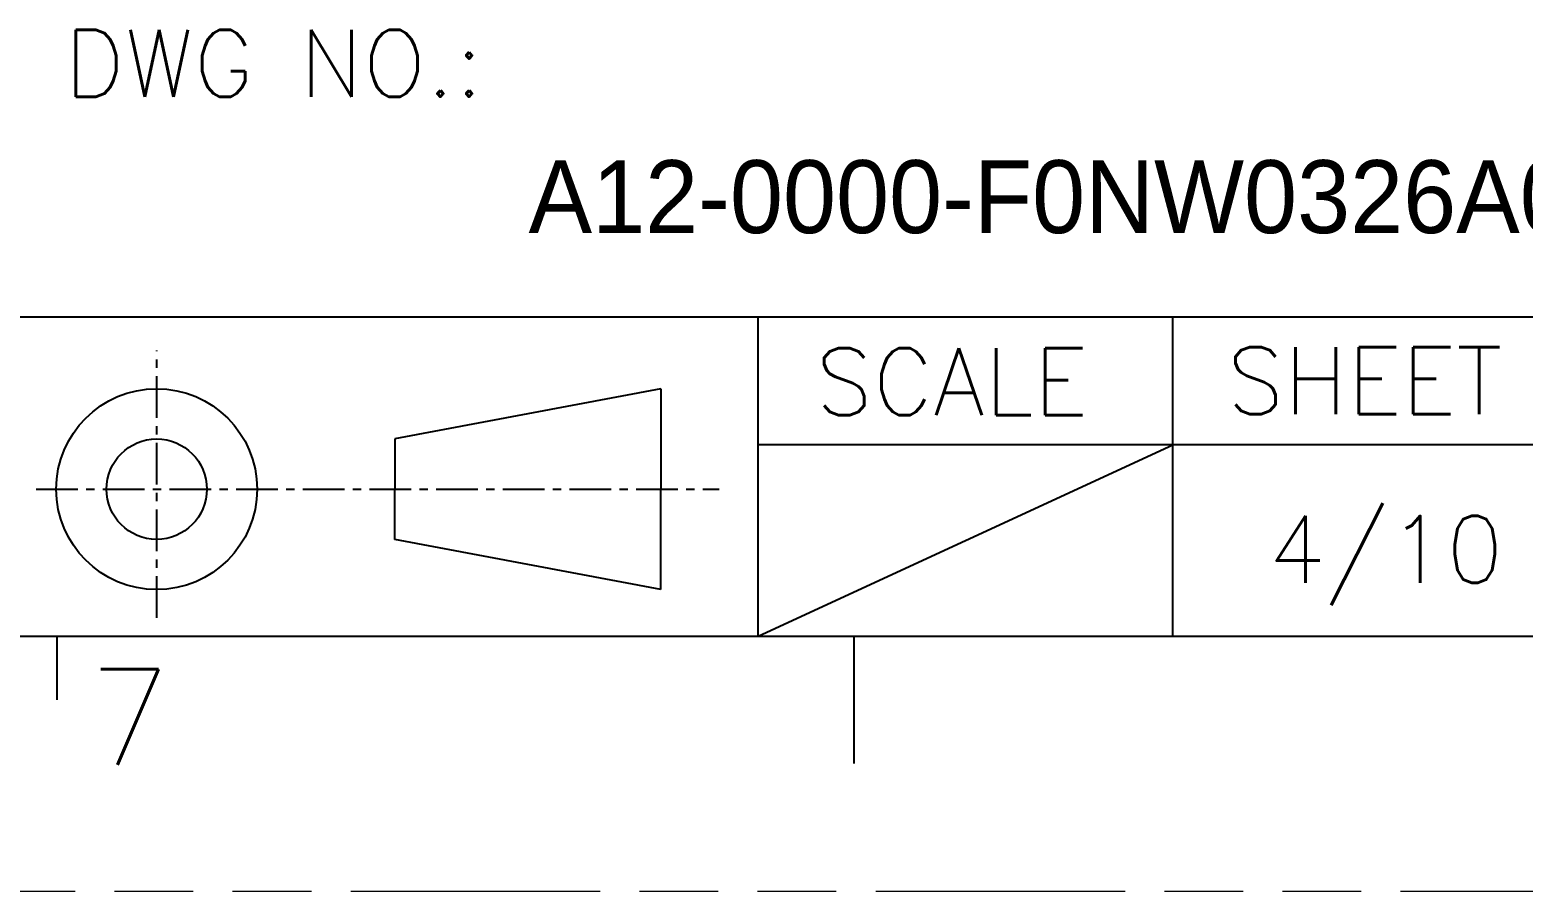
# Model space of a CAD drawing. Extents: x -344 to 154, y 670 to 1023.
# Drawn here: x 63.9 to 120.8, y 670.2 to 703.1 of the extents above; entities that cross this region are included whole.
import ezdxf

# ---------------------------------------------------------------- set-up
doc = ezdxf.new("R2010")
doc.units = 0
doc.linetypes.add('CENTER', pattern=[50.8, 31.75, -6.35, 6.35, -6.35])
doc.linetypes.add('PHANTOM', pattern=[29.5, 9.5, -1.5, 3, -1.5, 3, -1.5, 9.5])
doc.layers.add('0PAPERF', color=2, linetype='PHANTOM', lineweight=0, plot=False)
doc.styles.add('SIMPLEX', font='simplex.shx')

msp = doc.modelspace()

# ---------------------------------------------------------------- linework, layer by layer
for p, q in [((139.031, 692.113), (62.495, 692.113)), ((91.652, 679.964), (91.652, 692.113)), ((107.445, 679.964), (107.445, 692.113)), ((87.933, 689.389), (77.809, 687.476)), ((87.933, 689.389), (87.933, 685.563)), ((77.809, 687.476), (77.809, 685.563)), ((139.031, 687.253), (91.652, 687.253)), ((91.652, 679.964), (107.445, 687.253)), ((77.809, 683.649), (77.809, 685.563)), ((87.933, 681.736), (87.933, 685.563)), ((87.933, 681.736), (77.809, 683.649)), ((-329.903, 679.964), (139.031, 679.964)), ((64.925, 679.964), (64.925, 677.535)), ((95.296, 679.964), (95.296, 675.105))]:
    msp.add_line(p, q)
at = {"linetype": 'CENTER', "ltscale": 0.05}
for p, q in [((68.733, 680.662), (68.733, 690.848)), ((64.142, 685.563), (90.163, 685.563))]:
    msp.add_line(p, q, dxfattribs=at)
for radius in [3.827, 1.913]:
    msp.add_circle((68.733, 685.563), radius)
at = {"layer": '0PAPERF'}
msp.add_line((-343.875, 670.246), (154.342, 670.246), dxfattribs=at)

# ---------------------------------------------------------------- texts
at = {"style": 'SIMPLEX'}
for s, height, p in [('DWG NO.:', 2.5512, (65.216, 700.514)), ('SCALE ', 2.5512, (93.831, 688.383)), ('SHEET', 2.5512, (109.5, 688.425)), ('4/10', 2.5512, (111.078, 681.993)), ('7', 3.645, (66.14, 675.056))]:
    msp.add_text(s, height=height, dxfattribs=at).set_placement(p)
at = {"insert": (82.899, 698.098), "char_height": 2.77733, "width": 48.16966, "attachment_point": 1, "style": 'SIMPLEX'}
msp.add_mtext('{\\fPMingLiU|b0|i0|c136|p0;A12-0000-\\fPMingLiU|b0|i0|c136|p0;F0NW0326A00}', dxfattribs=at)

doc.saveas('drawing.dxf')
